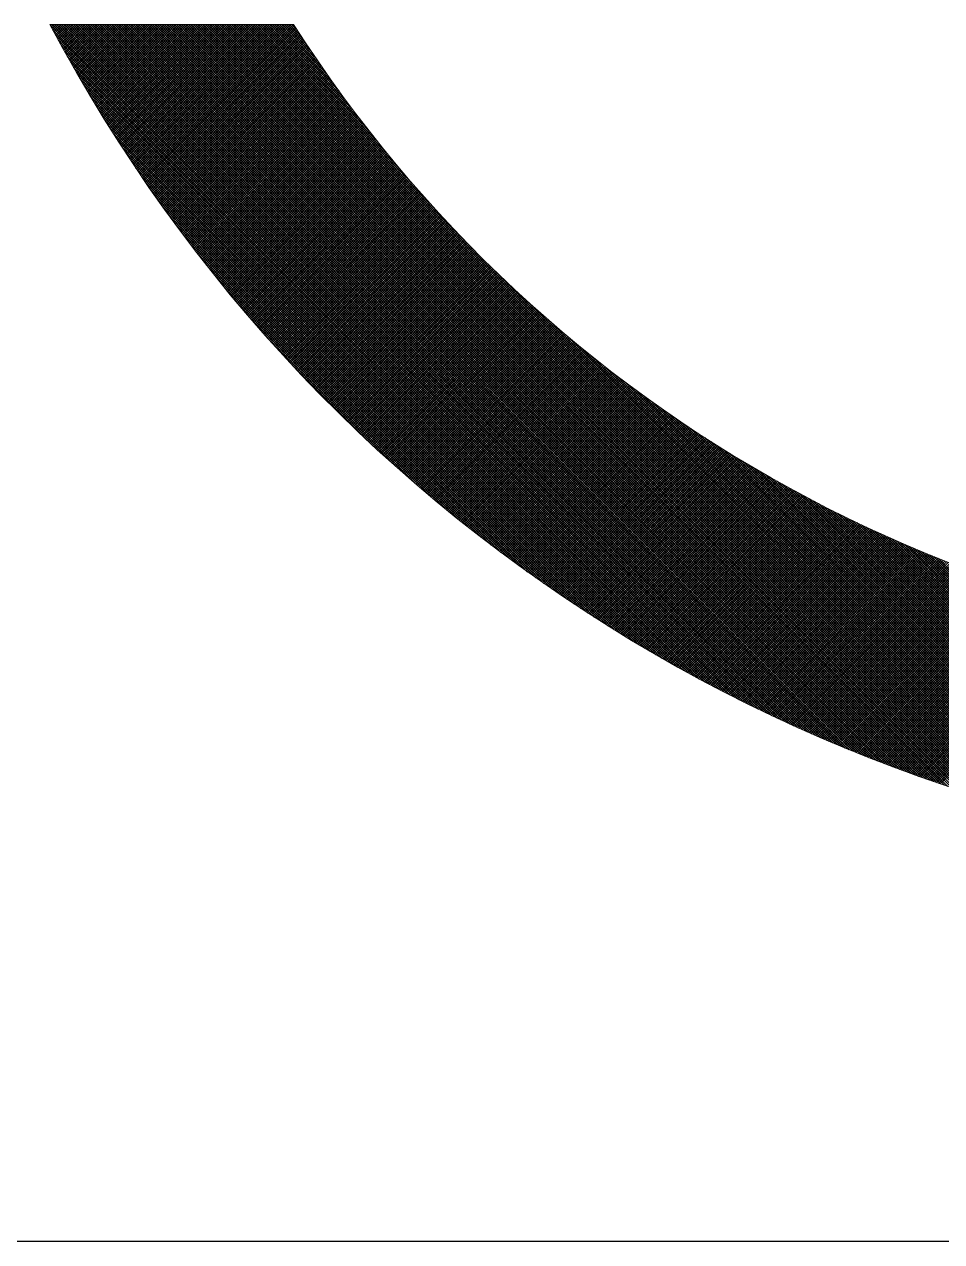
# Model space of a CAD drawing. Header units: millimetres. Extents: x 6786 to 7380, y -302 to 118.
# Drawn here: x 7321.939 to 7325.324, y -291.984 to -287.494 of the extents above; entities that cross this region are included whole.
import ezdxf

# ---------------------------------------------------------------- set-up
doc = ezdxf.new("R2010")
doc.units = ezdxf.units.MM
doc.linetypes.add('XKITLINE00', pattern=[0])

msp = doc.modelspace()

# ---------------------------------------------------------------- linework, layer by layer
at = {"color": 5, "linetype": 'XKITLINE00', "lineweight": 0}
for p, q in [((7322.0337, -287.4937), (7322.9326, -287.4937)), ((7324.4678, -289.929), (7322.0349, -287.496)), ((7322.0356, -287.4973), (7322.0392, -287.4937)), ((7322.0386, -287.5031), (7322.048, -287.4937)), ((7324.4865, -289.9388), (7322.0415, -287.4937)), ((7322.0417, -287.5089), (7322.0568, -287.4937)), ((7322.0448, -287.5147), (7322.0657, -287.4937)), ((7324.449, -289.919), (7322.0449, -287.5148)), ((7322.0478, -287.5204), (7322.0745, -287.4937)), ((7324.5049, -289.9484), (7322.0503, -287.4937)), ((7322.0509, -287.5262), (7322.0834, -287.4937)), ((7322.054, -287.5319), (7322.0922, -287.4937)), ((7322.0571, -287.5377), (7322.101, -287.4937)), ((7324.5232, -289.9578), (7322.0591, -287.4937)), ((7322.0602, -287.5434), (7322.1099, -287.4937)), ((7322.0633, -287.5492), (7322.1187, -287.4937)), ((7322.0664, -287.5549), (7322.1275, -287.4937)), ((7324.5414, -289.9671), (7322.068, -287.4937)), ((7322.0695, -287.5606), (7322.1364, -287.4937)), ((7322.0726, -287.5663), (7322.1452, -287.4937)), ((7322.0758, -287.572), (7322.1541, -287.4937)), ((7324.5593, -289.9763), (7322.0768, -287.4937)), ((7322.0789, -287.5778), (7322.1629, -287.4937)), ((7322.082, -287.5835), (7322.1717, -287.4937)), ((7322.0852, -287.5892), (7322.1806, -287.4937)), ((7324.5771, -289.9852), (7322.0856, -287.4937)), ((7322.0883, -287.5949), (7322.1894, -287.4937)), ((7322.0915, -287.6005), (7322.1983, -287.4937)), ((7324.5948, -289.9941), (7322.0945, -287.4937)), ((7322.0946, -287.6062), (7322.2071, -287.4937)), ((7322.0978, -287.6119), (7322.2159, -287.4937)), ((7322.1009, -287.6176), (7322.2248, -287.4937)), ((7324.6123, -290.0027), (7322.1033, -287.4937)), ((7322.1041, -287.6232), (7322.2336, -287.4937)), ((7322.1073, -287.6289), (7322.2425, -287.4937)), ((7322.1105, -287.6346), (7322.2513, -287.4937)), ((7324.6297, -290.0113), (7322.1122, -287.4937)), ((7322.1137, -287.6402), (7322.2601, -287.4937)), ((7322.1169, -287.6459), (7322.269, -287.4937)), ((7322.1201, -287.6515), (7322.2778, -287.4937)), ((7324.6469, -290.0196), (7322.121, -287.4937)), ((7322.1233, -287.6571), (7322.2866, -287.4937)), ((7322.1265, -287.6628), (7322.2955, -287.4937)), ((7322.1297, -287.6684), (7322.3043, -287.4937)), ((7324.664, -290.0279), (7322.1298, -287.4937)), ((7322.1329, -287.674), (7322.3132, -287.4937)), ((7322.1361, -287.6796), (7322.322, -287.4937)), ((7324.681, -290.036), (7322.1387, -287.4937)), ((7322.1394, -287.6852), (7322.3308, -287.4937)), ((7322.1426, -287.6908), (7322.3397, -287.4937)), ((7322.1458, -287.6964), (7322.3485, -287.4937)), ((7324.6978, -290.044), (7322.1475, -287.4937)), ((7322.1491, -287.702), (7322.3574, -287.4937)), ((7322.1523, -287.7076), (7322.3662, -287.4937)), ((7322.1556, -287.7132), (7322.375, -287.4937)), ((7324.7145, -290.0519), (7322.1564, -287.4937)), ((7322.1588, -287.7188), (7322.3839, -287.4937)), ((7322.1621, -287.7243), (7322.3927, -287.4937)), ((7324.7311, -290.0596), (7322.1652, -287.4937)), ((7322.1654, -287.7299), (7322.4016, -287.4937)), ((7322.1687, -287.7355), (7322.4104, -287.4937)), ((7322.1719, -287.741), (7322.4192, -287.4937)), ((7324.7476, -290.0673), (7322.174, -287.4937)), ((7322.1752, -287.7466), (7322.4281, -287.4937)), ((7322.1785, -287.7521), (7322.4369, -287.4937)), ((7322.1818, -287.7577), (7322.4457, -287.4937)), ((7324.7639, -290.0748), (7322.1829, -287.4937)), ((7322.1851, -287.7632), (7322.4546, -287.4937)), ((7322.1884, -287.7687), (7322.4634, -287.4937)), ((7322.1917, -287.7743), (7322.4723, -287.4937)), ((7324.7802, -290.0822), (7322.1917, -287.4937)), ((7322.1951, -287.7798), (7322.4811, -287.4937)), ((7322.1984, -287.7853), (7322.4899, -287.4937)), ((7324.7963, -290.0895), (7322.2005, -287.4937)), ((7322.2017, -287.7908), (7322.4988, -287.4937)), ((7322.205, -287.7963), (7322.5076, -287.4937)), ((7322.2084, -287.8018), (7322.5165, -287.4937)), ((7324.8124, -290.0967), (7322.2094, -287.4937)), ((7322.2117, -287.8073), (7322.5253, -287.4937)), ((7322.2151, -287.8128), (7322.5341, -287.4937)), ((7324.8283, -290.1038), (7322.2182, -287.4937)), ((7322.2184, -287.8183), (7322.543, -287.4937)), ((7322.2218, -287.8238), (7322.5518, -287.4937)), ((7322.2252, -287.8292), (7322.5607, -287.4937)), ((7324.8441, -290.1108), (7322.2271, -287.4937)), ((7322.2285, -287.8347), (7322.5695, -287.4937)), ((7322.2319, -287.8402), (7322.5783, -287.4937)), ((7322.2353, -287.8456), (7322.5872, -287.4937)), ((7324.8598, -290.1177), (7322.2359, -287.4937)), ((7322.2387, -287.8511), (7322.596, -287.4937)), ((7322.2421, -287.8565), (7322.6048, -287.4937)), ((7324.8755, -290.1245), (7322.2447, -287.4937)), ((7322.2455, -287.862), (7322.6137, -287.4937)), ((7322.2489, -287.8674), (7322.6225, -287.4937)), ((7322.2523, -287.8728), (7322.6314, -287.4937)), ((7324.891, -290.1312), (7322.2536, -287.4937)), ((7322.2557, -287.8783), (7322.6402, -287.4937)), ((7322.2591, -287.8837), (7322.649, -287.4937)), ((7324.9064, -290.1378), (7322.2624, -287.4937)), ((7322.2625, -287.8891), (7322.6579, -287.4937)), ((7322.2659, -287.8945), (7322.6667, -287.4937)), ((7322.2694, -287.8999), (7322.6756, -287.4937)), ((7324.9218, -290.1443), (7322.2713, -287.4937)), ((7322.2728, -287.9053), (7322.6844, -287.4937)), ((7322.2763, -287.9107), (7322.6932, -287.4937)), ((7322.2797, -287.9161), (7322.7021, -287.4937)), ((7324.9371, -290.1507), (7322.2801, -287.4937)), ((7322.2832, -287.9215), (7322.7109, -287.4937)), ((7322.2866, -287.9269), (7322.7198, -287.4937)), ((7324.9522, -290.157), (7322.2889, -287.4937)), ((7322.2901, -287.9323), (7322.7286, -287.4937)), ((7322.2935, -287.9376), (7322.7374, -287.4937)), ((7322.297, -287.943), (7322.7463, -287.4937)), ((7324.9673, -290.1633), (7322.2978, -287.4937)), ((7322.3005, -287.9484), (7322.7551, -287.4937)), ((7322.304, -287.9537), (7322.7639, -287.4937)), ((7324.9823, -290.1694), (7322.3066, -287.4937)), ((7322.3075, -287.9591), (7322.7728, -287.4937)), ((7322.311, -287.9644), (7322.7816, -287.4937)), ((7322.3144, -287.9698), (7322.7905, -287.4937)), ((7324.9972, -290.1755), (7322.3155, -287.4937)), ((7322.318, -287.9751), (7322.7993, -287.4937)), ((7322.3215, -287.9804), (7322.8081, -287.4937)), ((7325.0121, -290.1815), (7322.3243, -287.4937)), ((7322.325, -287.9857), (7322.817, -287.4937)), ((7322.3285, -287.9911), (7322.8258, -287.4937)), ((7322.332, -287.9964), (7322.8347, -287.4937)), ((7325.0269, -290.1875), (7322.3331, -287.4937)), ((7322.3355, -288.0017), (7322.8435, -287.4937)), ((7322.3391, -288.007), (7322.8523, -287.4937)), ((7325.0415, -290.1933), (7322.342, -287.4937)), ((7322.3426, -288.0123), (7322.8612, -287.4937)), ((7322.3462, -288.0176), (7322.87, -287.4937)), ((7322.3497, -288.0229), (7322.8789, -287.4937)), ((7325.0562, -290.1991), (7322.3508, -287.4937)), ((7322.3533, -288.0282), (7322.8877, -287.4937)), ((7322.3568, -288.0335), (7322.8965, -287.4937)), ((7325.0707, -290.2048), (7322.3596, -287.4937)), ((7322.3604, -288.0387), (7322.9054, -287.4937)), ((7322.3639, -288.044), (7322.9142, -287.4937)), ((7322.3675, -288.0493), (7322.923, -287.4937)), ((7325.0852, -290.2104), (7322.3685, -287.4937)), ((7322.3711, -288.0545), (7322.9319, -287.4937)), ((7322.3747, -288.0598), (7322.9358, -287.4987)), ((7325.0995, -290.216), (7322.3773, -287.4937)), ((7322.3783, -288.065), (7322.9392, -287.5041)), ((7322.3819, -288.0703), (7322.9427, -287.5095)), ((7322.3855, -288.0755), (7322.9461, -287.5148)), ((7325.1139, -290.2214), (7322.3862, -287.4937)), ((7322.3891, -288.0808), (7322.9496, -287.5202)), ((7322.3927, -288.086), (7322.9531, -287.5256)), ((7325.1281, -290.2269), (7322.395, -287.4937)), ((7325.1423, -290.2322), (7322.4038, -287.4937)), ((7325.1564, -290.2375), (7322.4127, -287.4937)), ((7325.1705, -290.2427), (7322.4215, -287.4937)), ((7325.1845, -290.2478), (7322.4304, -287.4937)), ((7325.1984, -290.2529), (7322.4392, -287.4937)), ((7325.2122, -290.2579), (7322.448, -287.4937)), ((7325.226, -290.2629), (7322.4569, -287.4937)), ((7325.2398, -290.2678), (7322.4657, -287.4937)), ((7325.2534, -290.2726), (7322.4746, -287.4937)), ((7325.2671, -290.2774), (7322.4834, -287.4937)), ((7325.2806, -290.2821), (7322.4922, -287.4937)), ((7325.2941, -290.2868), (7322.5011, -287.4937)), ((7325.3076, -290.2914), (7322.5099, -287.4937)), ((7325.321, -290.296), (7322.5187, -287.4937)), ((7325.3343, -290.3005), (7322.5276, -287.4937)), ((7325.3476, -290.3049), (7322.5364, -287.4937)), ((7325.3608, -290.3093), (7322.5453, -287.4937)), ((7325.374, -290.3136), (7322.5541, -287.4937)), ((7325.3871, -290.3179), (7322.5629, -287.4937)), ((7325.4002, -290.3222), (7322.5718, -287.4937)), ((7325.4132, -290.3264), (7322.5806, -287.4937)), ((7325.4262, -290.3305), (7322.5895, -287.4937)), ((7325.4391, -290.3346), (7322.5983, -287.4937)), ((7325.452, -290.3386), (7322.6071, -287.4937)), ((7325.4649, -290.3426), (7322.616, -287.4937)), ((7325.4776, -290.3466), (7322.6248, -287.4937)), ((7325.4904, -290.3505), (7322.6337, -287.4937)), ((7325.5031, -290.3543), (7322.6425, -287.4937)), ((7325.5157, -290.3581), (7322.6513, -287.4937)), ((7325.5283, -290.3619), (7322.6602, -287.4937)), ((7325.5409, -290.3656), (7322.669, -287.4937)), ((7325.5534, -290.3693), (7322.6778, -287.4937)), ((7325.5659, -290.3729), (7322.6867, -287.4937)), ((7325.5783, -290.3765), (7322.6955, -287.4937)), ((7325.5907, -290.3801), (7322.7044, -287.4937)), ((7325.6031, -290.3836), (7322.7132, -287.4937)), ((7325.6154, -290.3871), (7322.722, -287.4937)), ((7325.6276, -290.3905), (7322.7309, -287.4937)), ((7325.6399, -290.3939), (7322.7397, -287.4937)), ((7325.6521, -290.3972), (7322.7486, -287.4937)), ((7325.6642, -290.4006), (7322.7574, -287.4937)), ((7323.56, -288.2875), (7322.7662, -287.4937)), ((7323.4356, -288.1543), (7322.7751, -287.4937)), ((7323.3692, -288.079), (7322.7839, -287.4937)), ((7323.3184, -288.0194), (7322.7928, -287.4937)), ((7323.2761, -287.9682), (7322.8016, -287.4937)), ((7323.2392, -287.9225), (7322.8104, -287.4937)), ((7323.2063, -287.8808), (7322.8193, -287.4937)), ((7323.1763, -287.8419), (7322.8281, -287.4937)), ((7323.1487, -287.8055), (7322.8369, -287.4937)), ((7323.1231, -287.771), (7322.8458, -287.4937)), ((7323.0991, -287.7382), (7322.8546, -287.4937)), ((7323.0765, -287.7067), (7322.8635, -287.4937)), ((7323.0551, -287.6765), (7322.8723, -287.4937)), ((7323.0348, -287.6474), (7322.8811, -287.4937)), ((7323.0154, -287.6191), (7322.89, -287.4937)), ((7322.9969, -287.5918), (7322.8988, -287.4937)), ((7322.9791, -287.5652), (7322.9077, -287.4937)), ((7322.9621, -287.5393), (7322.9165, -287.4937)), ((7322.9456, -287.5141), (7322.9253, -287.4937)), ((7324.43, -289.9088), (7322.055, -287.5338)), ((7324.4108, -289.8984), (7322.0654, -287.5531)), ((7324.3914, -289.8878), (7322.076, -287.5725)), ((7322.3963, -288.0912), (7322.9566, -287.5309)), ((7322.3999, -288.0964), (7322.9601, -287.5363)), ((7322.4035, -288.1017), (7322.9636, -287.5416)), ((7322.4071, -288.1069), (7322.9671, -287.5469)), ((7322.4108, -288.1121), (7322.9706, -287.5523)), ((7322.4144, -288.1173), (7322.9741, -287.5576)), ((7322.4181, -288.1225), (7322.9776, -287.5629)), ((7322.4217, -288.1277), (7322.9811, -287.5682)), ((7322.4254, -288.1328), (7322.9847, -287.5735)), ((7324.3717, -289.877), (7322.0868, -287.5921)), ((7324.3519, -289.866), (7322.0978, -287.612)), ((7322.429, -288.138), (7322.9882, -287.5788)), ((7322.4327, -288.1432), (7322.9917, -287.5841)), ((7322.4363, -288.1484), (7322.9953, -287.5894)), ((7322.44, -288.1535), (7322.9988, -287.5947)), ((7322.4437, -288.1587), (7323.0024, -287.6)), ((7322.4474, -288.1639), (7323.006, -287.6053)), ((7322.4511, -288.169), (7323.0095, -287.6105)), ((7322.4548, -288.1742), (7323.0131, -287.6158)), ((7324.3318, -289.8548), (7322.1091, -287.6321)), ((7324.3114, -289.8433), (7322.1206, -287.6524)), ((7322.4585, -288.1793), (7323.0167, -287.6211)), ((7322.4622, -288.1844), (7323.0203, -287.6263)), ((7322.4659, -288.1896), (7323.0239, -287.6316)), ((7322.4696, -288.1947), (7323.0275, -287.6368)), ((7322.4733, -288.1998), (7323.0311, -287.642)), ((7322.477, -288.2049), (7323.0347, -287.6473)), ((7322.4807, -288.21), (7323.0383, -287.6525)), ((7322.4845, -288.2152), (7323.0419, -287.6577)), ((7322.4882, -288.2203), (7323.0456, -287.6629)), ((7324.2908, -289.8315), (7322.1323, -287.673)), ((7324.27, -289.8195), (7322.1443, -287.6938)), ((7322.492, -288.2254), (7323.0492, -287.6681)), ((7322.4957, -288.2304), (7323.0528, -287.6733)), ((7322.4994, -288.2355), (7323.0565, -287.6785)), ((7322.5032, -288.2406), (7323.0601, -287.6837)), ((7322.507, -288.2457), (7323.0638, -287.6889)), ((7322.5107, -288.2508), (7323.0674, -287.6941)), ((7322.5145, -288.2558), (7323.0711, -287.6992)), ((7322.5183, -288.2609), (7323.0748, -287.7044)), ((7322.5221, -288.266), (7323.0785, -287.7095)), ((7324.2489, -289.8072), (7322.1566, -287.715)), ((7324.2274, -289.7946), (7322.1692, -287.7364)), ((7322.5258, -288.271), (7323.0822, -287.7147)), ((7322.5296, -288.2761), (7323.0858, -287.7198)), ((7322.5334, -288.2811), (7323.0895, -287.725)), ((7322.5372, -288.2861), (7323.0932, -287.7301)), ((7322.541, -288.2912), (7323.097, -287.7353)), ((7322.5448, -288.2962), (7323.1007, -287.7404)), ((7322.5487, -288.3012), (7323.1044, -287.7455)), ((7322.5525, -288.3062), (7323.1081, -287.7506)), ((7324.2057, -289.7817), (7322.1821, -287.7581)), ((7324.1837, -289.7685), (7322.1953, -287.7802)), ((7322.5563, -288.3113), (7323.1118, -287.7557)), ((7322.5601, -288.3163), (7323.1156, -287.7608)), ((7322.564, -288.3213), (7323.1193, -287.7659)), ((7322.5678, -288.3263), (7323.1231, -287.771)), ((7322.5716, -288.3313), (7323.1268, -287.7761)), ((7322.5755, -288.3363), (7323.1306, -287.7812)), ((7322.5793, -288.3412), (7323.1343, -287.7863)), ((7322.5832, -288.3462), (7323.1381, -287.7913)), ((7322.5871, -288.3512), (7323.1419, -287.7964)), ((7324.1613, -289.755), (7322.2088, -287.8025)), ((7324.1386, -289.7411), (7322.2227, -287.8253)), ((7322.5909, -288.3562), (7323.1457, -287.8014)), ((7322.5948, -288.3611), (7323.1495, -287.8065)), ((7322.5987, -288.3661), (7323.1533, -287.8115)), ((7322.6026, -288.3711), (7323.157, -287.8166)), ((7322.6065, -288.376), (7323.1609, -287.8216)), ((7322.6104, -288.381), (7323.1647, -287.8266)), ((7322.6142, -288.3859), (7323.1685, -287.8317)), ((7322.6182, -288.3908), (7323.1723, -287.8367)), ((7322.6221, -288.3958), (7323.1761, -287.8417)), ((7324.1154, -289.7268), (7322.237, -287.8484)), ((7324.0919, -289.7121), (7322.2517, -287.8719)), ((7322.626, -288.4007), (7323.18, -287.8467)), ((7322.6299, -288.4056), (7323.1838, -287.8517)), ((7322.6338, -288.4105), (7323.1876, -287.8567)), ((7322.6377, -288.4154), (7323.1915, -287.8617)), ((7322.6417, -288.4204), (7323.1953, -287.8667)), ((7322.6456, -288.4253), (7323.1992, -287.8717)), ((7322.6495, -288.4302), (7323.2031, -287.8766)), ((7322.6535, -288.4351), (7323.2069, -287.8816)), ((7322.6574, -288.4399), (7323.2108, -287.8866)), ((7324.068, -289.697), (7322.2668, -287.8959)), ((7324.0436, -289.6815), (7322.2824, -287.9203)), ((7322.6614, -288.4448), (7323.2147, -287.8915)), ((7322.6653, -288.4497), (7323.2186, -287.8965)), ((7322.6693, -288.4546), (7323.2225, -287.9014)), ((7322.6733, -288.4594), (7323.2264, -287.9063)), ((7322.6773, -288.4643), (7323.2303, -287.9113)), ((7322.6812, -288.4692), (7323.2342, -287.9162)), ((7322.6852, -288.474), (7323.2381, -287.9211)), ((7322.6892, -288.4789), (7323.242, -287.9261)), ((7322.6932, -288.4837), (7323.246, -287.931)), ((7324.0187, -289.6654), (7322.2984, -287.9451)), ((7323.9933, -289.6489), (7322.315, -287.9706)), ((7322.6972, -288.4886), (7323.2499, -287.9359)), ((7322.7012, -288.4934), (7323.2538, -287.9408)), ((7322.7052, -288.4982), (7323.2578, -287.9457)), ((7322.7092, -288.5031), (7323.2617, -287.9506)), ((7322.7132, -288.5079), (7323.2657, -287.9554)), ((7322.7173, -288.5127), (7323.2696, -287.9603)), ((7322.7213, -288.5175), (7323.2736, -287.9652)), ((7322.7253, -288.5223), (7323.2776, -287.9701)), ((7322.7294, -288.5271), (7323.2816, -287.9749)), ((7323.9673, -289.6317), (7322.3321, -287.9965)), ((7323.9407, -289.614), (7322.3498, -288.0231)), ((7322.7334, -288.5319), (7323.2855, -287.9798)), ((7322.7374, -288.5367), (7323.2895, -287.9846)), ((7322.7415, -288.5415), (7323.2935, -287.9895)), ((7322.7456, -288.5463), (7323.2975, -287.9943)), ((7322.7496, -288.5511), (7323.3015, -287.9991)), ((7322.7537, -288.5558), (7323.3055, -288.004)), ((7322.7577, -288.5606), (7323.3095, -288.0088)), ((7322.7618, -288.5654), (7323.3136, -288.0136)), ((7322.7659, -288.5701), (7323.3176, -288.0184)), ((7322.77, -288.5749), (7323.3216, -288.0232)), ((7323.9135, -289.5956), (7322.3683, -288.0503)), ((7322.7741, -288.5796), (7323.3257, -288.028)), ((7322.7782, -288.5844), (7323.3297, -288.0328)), ((7322.7823, -288.5891), (7323.3338, -288.0376)), ((7322.7864, -288.5938), (7323.3378, -288.0424)), ((7322.7905, -288.5986), (7323.3419, -288.0472)), ((7322.7946, -288.6033), (7323.3459, -288.052)), ((7322.7987, -288.608), (7323.35, -288.0567)), ((7322.8028, -288.6127), (7323.3541, -288.0615)), ((7322.807, -288.6174), (7323.3582, -288.0662)), ((7323.8855, -289.5765), (7322.3874, -288.0783)), ((7323.8568, -289.5565), (7322.4073, -288.1071)), ((7322.8111, -288.6222), (7323.3623, -288.071)), ((7322.8152, -288.6269), (7323.3664, -288.0757)), ((7322.8194, -288.6316), (7323.3705, -288.0805)), ((7322.8235, -288.6362), (7323.3746, -288.0852)), ((7322.8277, -288.6409), (7323.3787, -288.0899)), ((7322.8318, -288.6456), (7323.3828, -288.0947)), ((7322.836, -288.6503), (7323.3869, -288.0994)), ((7322.8402, -288.655), (7323.391, -288.1041)), ((7322.8443, -288.6596), (7323.3952, -288.1088)), ((7322.8485, -288.6643), (7323.3993, -288.1135)), ((7323.8271, -289.5358), (7322.4281, -288.1367)), ((7322.8527, -288.669), (7323.4034, -288.1182)), ((7322.8569, -288.6736), (7323.4076, -288.1229)), ((7322.8611, -288.6783), (7323.4117, -288.1276)), ((7322.8652, -288.6829), (7323.4159, -288.1323)), ((7322.8694, -288.6875), (7323.4201, -288.1369)), ((7322.8736, -288.6922), (7323.4242, -288.1416)), ((7322.8779, -288.6968), (7323.4284, -288.1463)), ((7322.8821, -288.7014), (7323.4326, -288.1509)), ((7322.8863, -288.7061), (7323.4368, -288.1556)), ((7323.7965, -289.514), (7322.4498, -288.1673)), ((7323.7649, -289.4911), (7322.4727, -288.199)), ((7322.8905, -288.7107), (7323.441, -288.1602)), ((7322.8947, -288.7153), (7323.4452, -288.1649)), ((7322.899, -288.7199), (7323.4494, -288.1695)), ((7322.9032, -288.7245), (7323.4536, -288.1741)), ((7322.9074, -288.7291), (7323.4578, -288.1787)), ((7322.9117, -288.7337), (7323.462, -288.1834)), ((7322.9159, -288.7383), (7323.4662, -288.188)), ((7322.9202, -288.7429), (7323.4705, -288.1926)), ((7322.9245, -288.7474), (7323.4747, -288.1972)), ((7322.9287, -288.752), (7323.4789, -288.2018)), ((7323.7319, -289.4671), (7322.4968, -288.2319)), ((7322.933, -288.7566), (7323.4832, -288.2064)), ((7322.9373, -288.7611), (7323.4874, -288.211)), ((7322.9416, -288.7657), (7323.4917, -288.2155)), ((7322.9458, -288.7703), (7323.496, -288.2201)), ((7322.9501, -288.7748), (7323.5002, -288.2247)), ((7322.9544, -288.7794), (7323.5045, -288.2293)), ((7322.9587, -288.7839), (7323.5088, -288.2338)), ((7322.963, -288.7884), (7323.5131, -288.2384)), ((7322.9673, -288.793), (7323.5174, -288.2429)), ((7322.9716, -288.7975), (7323.5217, -288.2475)), ((7323.6976, -289.4416), (7322.5223, -288.2662)), ((7322.976, -288.802), (7323.526, -288.252)), ((7322.9803, -288.8065), (7323.5303, -288.2565)), ((7322.9846, -288.811), (7323.5346, -288.2611)), ((7322.9889, -288.8155), (7323.5389, -288.2656)), ((7322.9933, -288.82), (7323.5432, -288.2701)), ((7322.9976, -288.8245), (7323.5476, -288.2746)), ((7323.002, -288.829), (7323.5519, -288.2791)), ((7323.0063, -288.8335), (7323.5562, -288.2836)), ((7323.0107, -288.838), (7323.5606, -288.2881)), ((7323.015, -288.8425), (7323.5649, -288.2926)), ((7323.6616, -289.4144), (7322.5494, -288.3022)), ((7323.0194, -288.847), (7323.5693, -288.2971)), ((7323.0238, -288.8514), (7323.5736, -288.3015)), ((7323.0281, -288.8559), (7323.578, -288.306)), ((7323.0325, -288.8604), (7323.5824, -288.3105)), ((7323.0369, -288.8648), (7323.5868, -288.3149)), ((7323.0413, -288.8693), (7323.5911, -288.3194)), ((7323.0457, -288.8737), (7323.5955, -288.3238)), ((7323.0501, -288.8781), (7323.5999, -288.3283)), ((7323.0545, -288.8826), (7323.6043, -288.3327)), ((7323.0589, -288.887), (7323.6087, -288.3372)), ((7323.6237, -289.3853), (7322.5785, -288.3401)), ((7323.5834, -289.3539), (7322.6099, -288.3804)), ((7323.0633, -288.8914), (7323.6131, -288.3416)), ((7323.0677, -288.8959), (7323.6176, -288.346)), ((7323.0721, -288.9003), (7323.622, -288.3504)), ((7323.0766, -288.9047), (7323.6264, -288.3548)), ((7323.081, -288.9091), (7323.6308, -288.3592)), ((7323.0854, -288.9135), (7323.6353, -288.3636)), ((7323.0899, -288.9179), (7323.6397, -288.368)), ((7323.0943, -288.9223), (7323.6442, -288.3724)), ((7323.0988, -288.9267), (7323.6486, -288.3768)), ((7323.1032, -288.9311), (7323.6531, -288.3812)), ((7323.5403, -289.3196), (7322.6442, -288.4236)), ((7323.1077, -288.9354), (7323.6576, -288.3856)), ((7323.1121, -288.9398), (7323.662, -288.3899)), ((7323.1166, -288.9442), (7323.6665, -288.3943)), ((7323.1211, -288.9486), (7323.671, -288.3987)), ((7323.1256, -288.9529), (7323.6755, -288.403)), ((7323.1301, -288.9573), (7323.68, -288.4074)), ((7323.1345, -288.9616), (7323.6845, -288.4117)), ((7323.139, -288.966), (7323.689, -288.416)), ((7323.1435, -288.9703), (7323.6935, -288.4204)), ((7323.148, -288.9746), (7323.698, -288.4247)), ((7325.6763, -290.4038), (7323.6763, -288.4038)), ((7323.4934, -289.2815), (7322.6823, -288.4705)), ((7323.1525, -288.979), (7323.7025, -288.429)), ((7323.1571, -288.9833), (7323.707, -288.4333)), ((7323.1616, -288.9876), (7323.7116, -288.4376)), ((7323.1661, -288.9919), (7323.7161, -288.4419)), ((7323.1706, -288.9963), (7323.7207, -288.4462)), ((7323.1751, -289.0006), (7323.7252, -288.4505)), ((7323.1797, -289.0049), (7323.7298, -288.4548)), ((7323.1842, -289.0092), (7323.7343, -288.4591)), ((7323.1888, -289.0135), (7323.7389, -288.4634)), ((7323.1933, -289.0178), (7323.7434, -288.4676)), ((7323.1979, -289.022), (7323.748, -288.4719)), ((7323.2024, -289.0263), (7323.7526, -288.4761)), ((7323.207, -289.0306), (7323.7572, -288.4804)), ((7323.2116, -289.0349), (7323.7618, -288.4846)), ((7323.2161, -289.0391), (7323.7664, -288.4889)), ((7323.2207, -289.0434), (7323.771, -288.4931)), ((7323.2253, -289.0476), (7323.7756, -288.4974)), ((7323.2299, -289.0519), (7323.7802, -288.5016)), ((7323.2345, -289.0561), (7323.7848, -288.5058)), ((7323.2391, -289.0604), (7323.7894, -288.51)), ((7323.2437, -289.0646), (7323.7941, -288.5142)), ((7323.4414, -289.2384), (7322.7254, -288.5224)), ((7323.2483, -289.0689), (7323.7987, -288.5184)), ((7323.2529, -289.0731), (7323.8034, -288.5226)), ((7323.2575, -289.0773), (7323.808, -288.5268)), ((7323.2621, -289.0815), (7323.8126, -288.531)), ((7323.2668, -289.0857), (7323.8173, -288.5352)), ((7323.2714, -289.0899), (7323.822, -288.5394)), ((7323.276, -289.0941), (7323.8266, -288.5435)), ((7323.2807, -289.0983), (7323.8313, -288.5477)), ((7323.2853, -289.1025), (7323.836, -288.5519)), ((7323.29, -289.1067), (7323.8407, -288.556)), ((7323.2946, -289.1109), (7323.8454, -288.5602)), ((7325.6884, -290.4071), (7323.8095, -288.5282)), ((7323.382, -289.1879), (7322.7759, -288.5818)), ((7323.2993, -289.1151), (7323.8501, -288.5643)), ((7323.3039, -289.1193), (7323.8548, -288.5684)), ((7323.3086, -289.1234), (7323.8595, -288.5726)), ((7323.3133, -289.1276), (7323.8642, -288.5767)), ((7323.3179, -289.1318), (7323.8689, -288.5808)), ((7323.3226, -289.1359), (7323.8736, -288.5849)), ((7323.3273, -289.1401), (7323.8784, -288.589)), ((7323.332, -289.1442), (7323.8831, -288.5931)), ((7323.3367, -289.1484), (7323.8878, -288.5972)), ((7323.3414, -289.1525), (7323.8926, -288.6013)), ((7323.3461, -289.1566), (7323.8973, -288.6054)), ((7325.7004, -290.4103), (7323.8848, -288.5947)), ((7323.3508, -289.1608), (7323.9021, -288.6095)), ((7323.3555, -289.1649), (7323.9068, -288.6136)), ((7323.3603, -289.169), (7323.9116, -288.6177)), ((7323.365, -289.1731), (7323.9164, -288.6217)), ((7323.3697, -289.1772), (7323.9212, -288.6258)), ((7323.3745, -289.1813), (7323.9259, -288.6298)), ((7323.3792, -289.1854), (7323.9307, -288.6339)), ((7323.3839, -289.1895), (7323.9355, -288.6379)), ((7323.3887, -289.1936), (7323.9403, -288.642)), ((7323.3934, -289.1977), (7323.9451, -288.646)), ((7323.3982, -289.2018), (7323.9499, -288.65)), ((7325.7124, -290.4134), (7323.9444, -288.6454)), ((7323.3101, -289.1248), (7322.8391, -288.6537)), ((7323.403, -289.2058), (7323.9548, -288.6541)), ((7323.4077, -289.2099), (7323.9596, -288.6581)), ((7323.4125, -289.214), (7323.9644, -288.6621)), ((7323.4173, -289.218), (7323.9692, -288.6661)), ((7323.4221, -289.2221), (7323.9741, -288.6701)), ((7323.4269, -289.2262), (7323.9789, -288.6741)), ((7323.4316, -289.2302), (7323.9838, -288.6781)), ((7323.4364, -289.2342), (7323.9886, -288.6821)), ((7323.4412, -289.2383), (7323.9935, -288.686)), ((7323.4461, -289.2423), (7323.9984, -288.69)), ((7323.4509, -289.2463), (7324.0032, -288.694)), ((7325.7244, -290.4165), (7323.9956, -288.6877)), ((7323.4557, -289.2504), (7324.0081, -288.6979)), ((7323.4605, -289.2544), (7324.013, -288.7019)), ((7323.4653, -289.2584), (7324.0179, -288.7058)), ((7323.4702, -289.2624), (7324.0228, -288.7098)), ((7323.475, -289.2664), (7324.0277, -288.7137)), ((7323.4798, -289.2704), (7324.0326, -288.7176)), ((7323.4847, -289.2744), (7324.0375, -288.7216)), ((7323.4895, -289.2784), (7324.0424, -288.7255)), ((7323.4944, -289.2824), (7324.0473, -288.7294)), ((7323.4992, -289.2863), (7324.0523, -288.7333)), ((7323.5041, -289.2903), (7324.0572, -288.7372)), ((7323.509, -289.2943), (7324.0621, -288.7411)), ((7325.7363, -290.4196), (7324.0413, -288.7246)), ((7323.2082, -289.0317), (7322.9321, -288.7556)), ((7323.5139, -289.2983), (7324.0671, -288.745)), ((7323.5187, -289.3022), (7324.072, -288.7489)), ((7323.5236, -289.3062), (7324.077, -288.7528)), ((7323.5285, -289.3101), (7324.082, -288.7567)), ((7323.5334, -289.3141), (7324.0869, -288.7605)), ((7323.5383, -289.318), (7324.0919, -288.7644)), ((7323.5432, -289.3219), (7324.0969, -288.7683)), ((7323.5481, -289.3259), (7324.1019, -288.7721)), ((7323.553, -289.3298), (7324.1068, -288.776)), ((7323.5579, -289.3337), (7324.1118, -288.7798)), ((7323.5629, -289.3376), (7324.1168, -288.7837)), ((7325.7482, -290.4227), (7324.0831, -288.7575)), ((7323.5678, -289.3416), (7324.1218, -288.7875)), ((7323.5727, -289.3455), (7324.1269, -288.7913)), ((7323.5777, -289.3494), (7324.1319, -288.7951)), ((7323.5826, -289.3533), (7324.1369, -288.799)), ((7323.5875, -289.3572), (7324.1419, -288.8028)), ((7323.5925, -289.361), (7324.147, -288.8066)), ((7323.5974, -289.3649), (7324.152, -288.8104)), ((7323.6024, -289.3688), (7324.157, -288.8142)), ((7323.6074, -289.3727), (7324.1621, -288.8179)), ((7323.6123, -289.3765), (7324.1672, -288.8217)), ((7323.6173, -289.3804), (7324.1722, -288.8255)), ((7323.6223, -289.3843), (7324.1773, -288.8293)), ((7325.7601, -290.4257), (7324.1219, -288.7875)), ((7325.7719, -290.4287), (7324.1583, -288.8151)), ((7323.6273, -289.3881), (7324.1824, -288.833)), ((7323.6323, -289.392), (7324.1874, -288.8368)), ((7323.6373, -289.3958), (7324.1925, -288.8406)), ((7323.6423, -289.3996), (7324.1976, -288.8443)), ((7323.6473, -289.4035), (7324.2027, -288.848)), ((7323.6523, -289.4073), (7324.2078, -288.8518)), ((7323.6573, -289.4111), (7324.2129, -288.8555)), ((7323.6623, -289.415), (7324.218, -288.8592)), ((7323.6673, -289.4188), (7324.2232, -288.863)), ((7323.6724, -289.4226), (7324.2283, -288.8667)), ((7323.6774, -289.4264), (7324.2334, -288.8704)), ((7323.6824, -289.4302), (7324.2385, -288.8741)), ((7325.7837, -290.4316), (7324.1928, -288.8407)), ((7325.7954, -290.4345), (7324.2256, -288.8648)), ((7323.6875, -289.434), (7324.2437, -288.8778)), ((7323.6925, -289.4378), (7324.2488, -288.8815)), ((7323.6976, -289.4416), (7324.254, -288.8852)), ((7323.7026, -289.4453), (7324.2592, -288.8888)), ((7323.7077, -289.4491), (7324.2643, -288.8925)), ((7323.7128, -289.4529), (7324.2695, -288.8962)), ((7323.7178, -289.4567), (7324.2747, -288.8998)), ((7323.7229, -289.4604), (7324.2798, -288.9035)), ((7323.728, -289.4642), (7324.285, -288.9071)), ((7323.7331, -289.4679), (7324.2902, -288.9108)), ((7323.7382, -289.4717), (7324.2954, -288.9144)), ((7323.7433, -289.4754), (7324.3006, -288.9181)), ((7323.7484, -289.4791), (7324.3058, -288.9217)), ((7325.8071, -290.4374), (7324.2571, -288.8874)), ((7325.8188, -290.4402), (7324.2873, -288.9087)), ((7323.7535, -289.4829), (7324.3111, -288.9253)), ((7323.7586, -289.4866), (7324.3163, -288.9289)), ((7323.7637, -289.4903), (7324.3215, -288.9325)), ((7323.7688, -289.494), (7324.3267, -288.9362)), ((7323.774, -289.4978), (7324.332, -288.9398)), ((7323.7791, -289.5015), (7324.3372, -288.9433)), ((7323.7842, -289.5052), (7324.3425, -288.9469)), ((7323.7894, -289.5089), (7324.3477, -288.9505)), ((7323.7945, -289.5126), (7324.353, -288.9541)), ((7323.7997, -289.5162), (7324.3583, -288.9577)), ((7323.8048, -289.5199), (7324.3635, -288.9612)), ((7323.81, -289.5236), (7324.3688, -288.9648)), ((7325.8305, -290.4431), (7324.3165, -288.9291)), ((7325.8421, -290.4458), (7324.3447, -288.9484)), ((7323.8152, -289.5273), (7324.3741, -288.9683)), ((7323.8203, -289.5309), (7324.3794, -288.9719)), ((7323.8255, -289.5346), (7324.3847, -288.9754)), ((7323.8307, -289.5383), (7324.39, -288.979)), ((7323.8359, -289.5419), (7324.3953, -288.9825)), ((7323.8411, -289.5456), (7324.4006, -288.986)), ((7323.8463, -289.5492), (7324.4059, -288.9895)), ((7323.8515, -289.5528), (7324.4113, -288.9931)), ((7323.8567, -289.5565), (7324.4166, -288.9966)), ((7323.8619, -289.5601), (7324.4219, -289.0001)), ((7323.8671, -289.5637), (7324.4273, -289.0036)), ((7323.8723, -289.5673), (7324.4326, -289.007)), ((7323.8775, -289.571), (7324.438, -289.0105)), ((7325.8536, -290.4486), (7324.372, -288.967)), ((7325.8652, -290.4513), (7324.3986, -288.9847)), ((7325.8767, -290.454), (7324.4245, -289.0018)), ((7323.8828, -289.5746), (7324.4433, -289.014)), ((7323.888, -289.5782), (7324.4487, -289.0175)), ((7323.8933, -289.5818), (7324.4541, -289.021)), ((7323.8985, -289.5854), (7324.4594, -289.0244)), ((7323.9037, -289.5889), (7324.4648, -289.0279)), ((7323.909, -289.5925), (7324.4702, -289.0313)), ((7323.9143, -289.5961), (7324.4756, -289.0348)), ((7323.9195, -289.5997), (7324.481, -289.0382)), ((7323.9248, -289.6033), (7324.4864, -289.0416)), ((7323.9301, -289.6068), (7324.4918, -289.0451)), ((7323.9354, -289.6104), (7324.4973, -289.0485)), ((7323.9406, -289.6139), (7324.5027, -289.0519)), ((7323.9459, -289.6175), (7324.5081, -289.0553)), ((7325.8882, -290.4566), (7324.4498, -289.0182)), ((7325.8997, -290.4592), (7324.4744, -289.034)), ((7325.9111, -290.4618), (7324.4986, -289.0493)), ((7323.9512, -289.621), (7324.5136, -289.0587)), ((7323.9565, -289.6246), (7324.519, -289.0621)), ((7323.9618, -289.6281), (7324.5244, -289.0655)), ((7323.9671, -289.6316), (7324.5299, -289.0689)), ((7323.9725, -289.6351), (7324.5354, -289.0722)), ((7323.9778, -289.6387), (7324.5408, -289.0756)), ((7323.9831, -289.6422), (7324.5463, -289.079)), ((7323.9884, -289.6457), (7324.5518, -289.0823)), ((7323.9938, -289.6492), (7324.5573, -289.0857)), ((7323.9991, -289.6527), (7324.5628, -289.089)), ((7324.0045, -289.6562), (7324.5683, -289.0924)), ((7324.0098, -289.6597), (7324.5738, -289.0957)), ((7324.0152, -289.6631), (7324.5793, -289.0991)), ((7325.9225, -290.4644), (7324.5222, -289.0641)), ((7325.9338, -290.4669), (7324.5453, -289.0784)), ((7325.9452, -290.4694), (7324.5681, -289.0923)), ((7324.0205, -289.6666), (7324.5848, -289.1024)), ((7324.0259, -289.6701), (7324.5903, -289.1057)), ((7324.0313, -289.6736), (7324.5958, -289.109)), ((7324.0366, -289.677), (7324.6014, -289.1123)), ((7324.042, -289.6805), (7324.6069, -289.1156)), ((7324.0474, -289.6839), (7324.6124, -289.1189)), ((7324.0528, -289.6874), (7324.618, -289.1222)), ((7324.0582, -289.6908), (7324.6235, -289.1255)), ((7324.0636, -289.6943), (7324.6291, -289.1288)), ((7324.069, -289.6977), (7324.6347, -289.132)), ((7324.0744, -289.7011), (7324.6402, -289.1353)), ((7324.0798, -289.7045), (7324.6458, -289.1386)), ((7324.0853, -289.708), (7324.6514, -289.1418)), ((7324.0907, -289.7114), (7324.657, -289.145)), ((7325.9565, -290.4718), (7324.5904, -289.1057)), ((7325.9677, -290.4743), (7324.6123, -289.1188)), ((7325.979, -290.4767), (7324.6339, -289.1315)), ((7325.9902, -290.479), (7324.6551, -289.1439)), ((7324.0961, -289.7148), (7324.6626, -289.1483)), ((7324.1016, -289.7182), (7324.6682, -289.1515)), ((7324.107, -289.7216), (7324.6738, -289.1548)), ((7324.1124, -289.725), (7324.6794, -289.158)), ((7324.1179, -289.7284), (7324.6851, -289.1612)), ((7324.1234, -289.7317), (7324.6907, -289.1644)), ((7324.1288, -289.7351), (7324.6963, -289.1676)), ((7324.1343, -289.7385), (7324.702, -289.1708)), ((7324.1398, -289.7418), (7324.7076, -289.174)), ((7324.1452, -289.7452), (7324.7133, -289.1772)), ((7324.1507, -289.7486), (7324.7189, -289.1804)), ((7324.1562, -289.7519), (7324.7246, -289.1835)), ((7324.1617, -289.7553), (7324.7303, -289.1867)), ((7324.1672, -289.7586), (7324.7359, -289.1899)), ((7326.0014, -290.4814), (7324.676, -289.156)), ((7326.0125, -290.4837), (7324.6966, -289.1677)), ((7326.0236, -290.486), (7324.7169, -289.1792)), ((7326.0347, -290.4882), (7324.7369, -289.1904)), ((7324.1727, -289.7619), (7324.7416, -289.193)), ((7324.1782, -289.7653), (7324.7473, -289.1962)), ((7324.1837, -289.7686), (7324.753, -289.1993)), ((7324.1893, -289.7719), (7324.7587, -289.2024)), ((7324.1948, -289.7752), (7324.7644, -289.2056)), ((7324.2003, -289.7785), (7324.7701, -289.2087)), ((7324.2058, -289.7818), (7324.7759, -289.2118)), ((7324.2114, -289.7851), (7324.7816, -289.2149)), ((7324.2169, -289.7884), (7324.7873, -289.218)), ((7324.2225, -289.7917), (7324.7931, -289.2211)), ((7324.228, -289.795), (7324.7988, -289.2242)), ((7324.2336, -289.7983), (7324.8046, -289.2273)), ((7324.2392, -289.8015), (7324.8103, -289.2304)), ((7324.2447, -289.8048), (7324.8161, -289.2335)), ((7326.0458, -290.4905), (7324.7566, -289.2013)), ((7326.0568, -290.4927), (7324.7762, -289.212)), ((7326.0678, -290.4948), (7324.7954, -289.2224)), ((7326.0788, -290.497), (7324.8145, -289.2326)), ((7324.2503, -289.8081), (7324.8218, -289.2365)), ((7324.2559, -289.8113), (7324.8276, -289.2396)), ((7324.2615, -289.8146), (7324.8334, -289.2427)), ((7324.2671, -289.8178), (7324.8392, -289.2457)), ((7324.2727, -289.8211), (7324.845, -289.2487)), ((7324.2783, -289.8243), (7324.8508, -289.2518)), ((7324.2839, -289.8275), (7324.8566, -289.2548)), ((7324.2895, -289.8308), (7324.8624, -289.2578)), ((7324.2951, -289.834), (7324.8682, -289.2609)), ((7324.3007, -289.8372), (7324.8741, -289.2639)), ((7324.3064, -289.8404), (7324.8799, -289.2669)), ((7324.312, -289.8436), (7324.8857, -289.2699)), ((7324.3177, -289.8468), (7324.8916, -289.2729)), ((7324.3233, -289.85), (7324.8974, -289.2758)), ((7324.329, -289.8532), (7324.9033, -289.2788)), ((7326.0898, -290.4991), (7324.8333, -289.2426)), ((7326.1007, -290.5012), (7324.8519, -289.2523)), ((7326.1116, -290.5033), (7324.8703, -289.2619)), ((7326.1225, -290.5053), (7324.8885, -289.2713)), ((7326.1334, -290.5073), (7324.9065, -289.2804)), ((7324.3346, -289.8564), (7324.9092, -289.2818)), ((7324.3403, -289.8595), (7324.915, -289.2848)), ((7324.3459, -289.8627), (7324.9209, -289.2877)), ((7324.3516, -289.8659), (7324.9268, -289.2907)), ((7324.3573, -289.869), (7324.9327, -289.2936)), ((7324.363, -289.8722), (7324.9386, -289.2966)), ((7324.3687, -289.8753), (7324.9445, -289.2995)), ((7324.3743, -289.8785), (7324.9504, -289.3024)), ((7324.38, -289.8816), (7324.9563, -289.3054)), ((7324.3858, -289.8848), (7324.9622, -289.3083)), ((7324.3915, -289.8879), (7324.9682, -289.3112)), ((7324.3972, -289.891), (7324.9741, -289.3141)), ((7324.4029, -289.8941), (7324.98, -289.317)), ((7324.4086, -289.8972), (7324.986, -289.3199)), ((7324.4144, -289.9004), (7324.992, -289.3228)), ((7324.4201, -289.9035), (7324.9979, -289.3256)), ((7326.1442, -290.5093), (7324.9243, -289.2894)), ((7326.155, -290.5113), (7324.942, -289.2983)), ((7326.1658, -290.5132), (7324.9595, -289.3069)), ((7326.1765, -290.5151), (7324.9768, -289.3154)), ((7326.1872, -290.517), (7324.994, -289.3237)), ((7324.4258, -289.9066), (7325.0039, -289.3285)), ((7324.4316, -289.9096), (7325.0099, -289.3314)), ((7324.4373, -289.9127), (7325.0158, -289.3342)), ((7324.4431, -289.9158), (7325.0218, -289.3371)), ((7324.4489, -289.9189), (7325.0278, -289.3399)), ((7324.4546, -289.922), (7325.0338, -289.3428)), ((7324.4604, -289.925), (7325.0398, -289.3456)), ((7324.4662, -289.9281), (7325.0458, -289.3484)), ((7324.472, -289.9311), (7325.0519, -289.3512)), ((7324.4777, -289.9342), (7325.0579, -289.354)), ((7324.4835, -289.9372), (7325.0639, -289.3569)), ((7324.4893, -289.9403), (7325.07, -289.3596)), ((7324.4952, -289.9433), (7325.076, -289.3624)), ((7324.501, -289.9463), (7325.0821, -289.3652)), ((7324.5068, -289.9493), (7325.0881, -289.368)), ((7324.5126, -289.9524), (7325.0942, -289.3708)), ((7326.1979, -290.5188), (7325.011, -289.3319)), ((7326.2086, -290.5207), (7325.0279, -289.3399)), ((7326.2193, -290.5225), (7325.0446, -289.3478)), ((7326.2299, -290.5243), (7325.0612, -289.3556)), ((7326.2405, -290.526), (7325.0776, -289.3632)), ((7326.2511, -290.5278), (7325.0939, -289.3707)), ((7324.5184, -289.9554), (7325.1003, -289.3735)), ((7324.5243, -289.9584), (7325.1063, -289.3763)), ((7324.5301, -289.9614), (7325.1124, -289.3791)), ((7324.536, -289.9644), (7325.1185, -289.3818)), ((7324.5418, -289.9674), (7325.1246, -289.3845)), ((7324.5477, -289.9703), (7325.1307, -289.3873)), ((7324.5535, -289.9733), (7325.1368, -289.39)), ((7324.5594, -289.9763), (7325.143, -289.3927)), ((7324.5653, -289.9793), (7325.1491, -289.3954)), ((7324.5711, -289.9822), (7325.1552, -289.3981)), ((7324.577, -289.9852), (7325.1614, -289.4008)), ((7324.5829, -289.9881), (7325.1675, -289.4035)), ((7324.5888, -289.9911), (7325.1737, -289.4062)), ((7324.5947, -289.994), (7325.1798, -289.4089)), ((7324.6006, -289.9969), (7325.186, -289.4116)), ((7324.6065, -289.9999), (7325.1922, -289.4142)), ((7326.2616, -290.5295), (7325.1101, -289.378)), ((7326.2721, -290.5312), (7325.1262, -289.3852)), ((7326.2827, -290.5329), (7325.1421, -289.3923)), ((7326.2931, -290.5345), (7325.158, -289.3993)), ((7326.3036, -290.5361), (7325.1737, -289.4062)), ((7326.314, -290.5377), (7325.1893, -289.413)), ((7324.6124, -290.0028), (7325.1984, -289.4169)), ((7324.6184, -290.0057), (7325.2045, -289.4195)), ((7324.6243, -290.0086), (7325.2107, -289.4222)), ((7324.6302, -290.0115), (7325.2169, -289.4248)), ((7324.6362, -290.0144), (7325.2231, -289.4274)), ((7324.6421, -290.0173), (7325.2294, -289.4301)), ((7324.6481, -290.0202), (7325.2356, -289.4327)), ((7324.654, -290.0231), (7325.2418, -289.4353)), ((7324.66, -290.026), (7325.2481, -289.4379)), ((7324.6659, -290.0288), (7325.2543, -289.4405)), ((7324.6719, -290.0317), (7325.2605, -289.4431)), ((7324.6779, -290.0346), (7325.2668, -289.4457)), ((7324.6839, -290.0374), (7325.2731, -289.4482)), ((7324.6899, -290.0403), (7325.2793, -289.4508)), ((7324.6959, -290.0431), (7325.2856, -289.4534)), ((7324.7019, -290.0459), (7325.2919, -289.4559)), ((7324.7079, -290.0488), (7325.2982, -289.4585)), ((7326.3244, -290.5393), (7325.2048, -289.4196)), ((7326.3348, -290.5409), (7325.2202, -289.4262)), ((7326.3452, -290.5424), (7325.2354, -289.4326)), ((7326.3556, -290.5439), (7325.2506, -289.439)), ((7326.3659, -290.5454), (7325.2657, -289.4452)), ((7326.3762, -290.5468), (7325.2807, -289.4514)), ((7326.3865, -290.5483), (7325.2956, -289.4574)), ((7324.7139, -290.0516), (7325.3045, -289.461)), ((7324.7199, -290.0544), (7325.3108, -289.4635)), ((7324.7259, -290.0572), (7325.3171, -289.4661)), ((7324.732, -290.06), (7325.3234, -289.4686)), ((7324.738, -290.0628), (7325.3298, -289.4711)), ((7324.744, -290.0656), (7325.3361, -289.4736)), ((7324.7501, -290.0684), (7325.3424, -289.4761)), ((7324.7561, -290.0712), (7325.3488, -289.4786)), ((7324.7622, -290.074), (7325.3551, -289.4811)), ((7324.7683, -290.0768), (7325.3615, -289.4835)), ((7324.7743, -290.0795), (7325.3679, -289.486)), ((7324.7804, -290.0823), (7325.3742, -289.4885)), ((7324.7865, -290.0851), (7325.3806, -289.4909)), ((7324.7926, -290.0878), (7325.387, -289.4934)), ((7324.7987, -290.0906), (7325.3934, -289.4958)), ((7324.8048, -290.0933), (7325.3998, -289.4983)), ((7324.8109, -290.096), (7325.4062, -289.5007)), ((7324.817, -290.0988), (7325.4127, -289.5031)), ((7324.8231, -290.1015), (7325.4191, -289.5055)), ((7326.3967, -290.5497), (7325.3104, -289.4634)), ((7324.8292, -290.1042), (7325.4255, -289.5079)), ((7324.8353, -290.1069), (7325.432, -289.5103)), ((7324.8415, -290.1096), (7325.4384, -289.5127)), ((7324.8476, -290.1123), (7325.4449, -289.5151)), ((7324.8538, -290.115), (7325.4513, -289.5175)), ((7324.8599, -290.1177), (7325.4578, -289.5198)), ((7324.8661, -290.1204), (7325.4643, -289.5222)), ((7324.8722, -290.1231), (7325.4708, -289.5245)), ((7324.8784, -290.1257), (7325.4772, -289.5269)), ((7324.8846, -290.1284), (7325.4837, -289.5292)), ((7324.8908, -290.1311), (7325.4903, -289.5316)), ((7324.8969, -290.1337), (7325.4968, -289.5339)), ((7324.9031, -290.1364), (7325.5033, -289.5362)), ((7324.9093, -290.139), (7325.5098, -289.5385)), ((7324.9155, -290.1416), (7325.5164, -289.5408)), ((7324.9218, -290.1443), (7325.5229, -289.5431)), ((7324.928, -290.1469), (7325.5295, -289.5454)), ((7324.9342, -290.1495), (7325.536, -289.5477)), ((7324.9404, -290.1521), (7325.5426, -289.5499)), ((7324.9467, -290.1547), (7325.5492, -289.5522)), ((7324.9529, -290.1573), (7325.5557, -289.5545)), ((7324.9591, -290.1599), (7325.5623, -289.5567)), ((7324.9654, -290.1625), (7325.5689, -289.559)), ((7324.9717, -290.1651), (7325.5755, -289.5612)), ((7324.9779, -290.1676), (7325.5821, -289.5634)), ((7324.9842, -290.1702), (7325.5888, -289.5656)), ((7324.9905, -290.1728), (7325.5954, -289.5678)), ((7324.9967, -290.1753), (7325.602, -289.57)), ((7325.003, -290.1779), (7325.6087, -289.5722)), ((7325.0093, -290.1804), (7325.6153, -289.5744)), ((7325.0156, -290.183), (7325.622, -289.5766)), ((7325.0219, -290.1855), (7325.6286, -289.5788)), ((7325.0283, -290.188), (7325.6353, -289.581)), ((7325.0346, -290.1905), (7325.642, -289.5831)), ((7325.0409, -290.1931), (7325.6487, -289.5853)), ((7325.0472, -290.1956), (7325.6554, -289.5874)), ((7325.0536, -290.1981), (7325.6621, -289.5895)), ((7325.0599, -290.2006), (7325.6688, -289.5917)), ((7325.0663, -290.203), (7325.6755, -289.5938)), ((7325.0726, -290.2055), (7325.6823, -289.5959)), ((7325.079, -290.208), (7325.689, -289.598)), ((7325.0853, -290.2105), (7325.6957, -289.6001)), ((7325.0917, -290.2129), (7325.7025, -289.6022)), ((7325.0981, -290.2154), (7325.7092, -289.6043)), ((7325.1045, -290.2179), (7325.716, -289.6063)), ((7325.1109, -290.2203), (7325.7228, -289.6084)), ((7325.1173, -290.2227), (7325.7296, -289.6104)), ((7325.1237, -290.2252), (7325.7364, -289.6125)), ((7325.1301, -290.2276), (7325.7432, -289.6145)), ((7325.1365, -290.23), (7325.75, -289.6166)), ((7325.1429, -290.2324), (7325.7568, -289.6186)), ((7325.1494, -290.2348), (7325.7636, -289.6206)), ((7325.1558, -290.2372), (7325.7704, -289.6226)), ((7325.1622, -290.2396), (7325.7773, -289.6246)), ((7325.1687, -290.242), (7325.7841, -289.6266)), ((7325.1752, -290.2444), (7325.791, -289.6286)), ((7325.1816, -290.2468), (7325.7979, -289.6306)), ((7325.1881, -290.2492), (7325.8047, -289.6325)), ((7325.1946, -290.2515), (7325.8116, -289.6345)), ((7325.201, -290.2539), (7325.8185, -289.6364)), ((7325.2075, -290.2562), (7325.8254, -289.6384)), ((7325.214, -290.2586), (7325.8323, -289.6403)), ((7325.2205, -290.2609), (7325.8392, -289.6422)), ((7325.227, -290.2633), (7325.8461, -289.6441)), ((7325.2335, -290.2656), (7325.8531, -289.6461)), ((7325.2401, -290.2679), (7325.86, -289.648)), ((7325.2466, -290.2702), (7325.8669, -289.6498)), ((7325.2531, -290.2725), (7325.8739, -289.6517)), ((7325.2597, -290.2748), (7325.8809, -289.6536)), ((7325.2662, -290.2771), (7325.8878, -289.6555)), ((7325.2727, -290.2794), (7325.8948, -289.6573)), ((7325.2793, -290.2817), (7325.9018, -289.6592)), ((7325.2859, -290.284), (7325.9088, -289.661)), ((7325.2924, -290.2862), (7325.9158, -289.6629)), ((7325.299, -290.2885), (7325.9228, -289.6647)), ((7325.3056, -290.2907), (7325.9298, -289.6665)), ((7325.3122, -290.293), (7325.9369, -289.6683)), ((7325.3188, -290.2952), (7325.9439, -289.6701))]:
    msp.add_line(p, q, dxfattribs=at)
at = {"color": 0, "linetype": 'XKITLINE00'}
msp.add_line((7369.8429, -291.9843), (6810.8429, -291.9843), dxfattribs=at)
at = {"color": 0, "linetype": 'XKITLINE00', "lineweight": 0}
for p, q in [((7189.8429, -291.9843), (7369.8429, -291.9843)), ((7369.8429, -291.9843), (7189.8429, -291.9843))]:
    msp.add_line(p, q, dxfattribs=at)
at = {"color": 5, "linetype": 'XKITLINE00', "lineweight": 0}
for radius, start, end in [(5.832, 207.81814, 332.18186), (5.0544, 212.579, 327.421)]:
    msp.add_arc((7327.1917, -284.7721), radius, start, end, dxfattribs=at)

doc.saveas('drawing.dxf')
